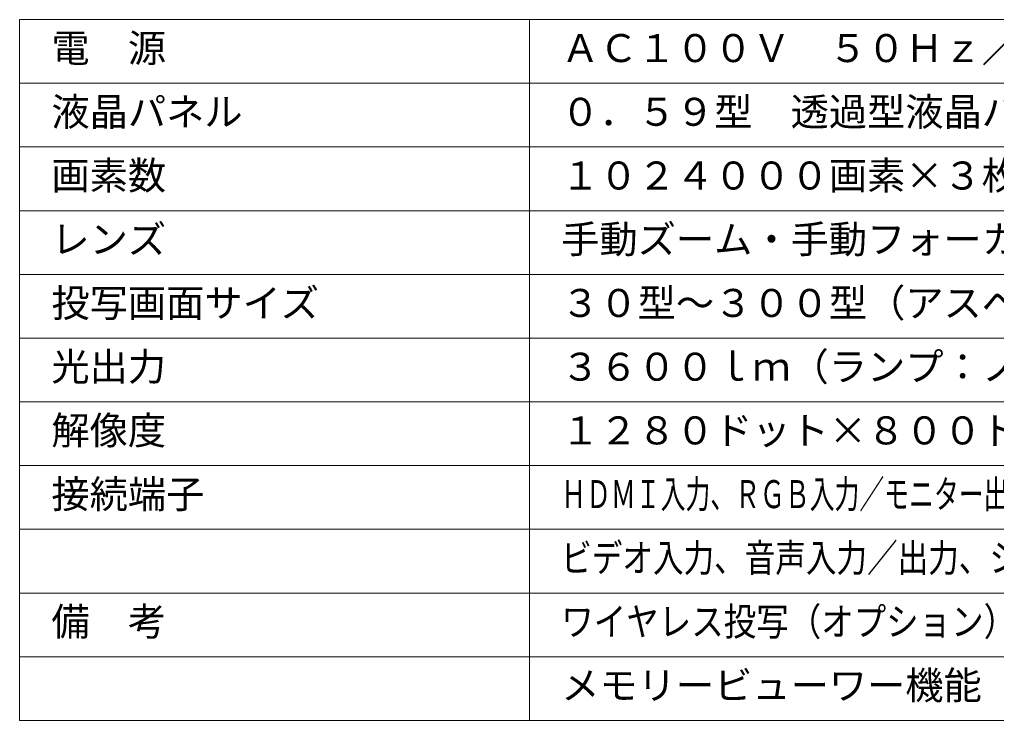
# Model space of a CAD drawing. Units: millimetres, scale not verified. Extents: x -62 to 62, y -56 to 57.
# Drawn here: x -62.5 to 14.1, y -56.5 to -1.5 of the extents above; entities that cross this region are included whole.
import ezdxf
from ezdxf.enums import TextEntityAlignment as Align

# ---------------------------------------------------------------- set-up
doc = ezdxf.new("R2010")
doc.units = ezdxf.units.MM
doc.header["$LTSCALE"] = 0.125
doc.layers.add('0-1_MOJI1', color=7, linetype='Continuous')
doc.layers.add('0-2_WAKU', color=1, linetype='Continuous', lineweight=18)
doc.styles.add('ＭＳ ゴシック', font='')
doc.styles.get('ＭＳ ゴシック').set_extended_font_data('MS Gothic')

msp = doc.modelspace()

# ---------------------------------------------------------------- linework, layer by layer
at = {"layer": '0-2_WAKU', "color": 4}
for p, q in [((-62.5, -1.5), (62.5, -1.5)), ((-62.5, -1.5), (-62.5, -56.5)), ((-22.5, -56.5), (-22.5, -1.5)), ((-62.5, -56.5), (62.5, -56.5))]:
    msp.add_line(p, q, dxfattribs=at)
at = {"layer": '0-2_WAKU'}
for p, q in [((-62.5, -6.5), (62.5, -6.5)), ((-62.5, -11.5), (62.5, -11.5)), ((-62.5, -16.5), (62.5, -16.5)), ((-62.5, -21.5), (62.5, -21.5)), ((62.5, -26.5), (-62.5, -26.5)), ((-62.5, -31.5), (62.5, -31.5)), ((-62.5, -36.5), (62.5, -36.5)), ((-62.5, -41.5), (62.5, -41.5)), ((-62.5, -46.5), (62.5, -46.5)), ((-62.5, -51.5), (62.5, -51.5))]:
    msp.add_line(p, q, dxfattribs=at)

# ---------------------------------------------------------------- texts
at = {"layer": '0-1_MOJI1', "style": 'ＭＳ ゴシック'}
for s, p in [('電\u3000源', (-60, -5.5)), ('ＡＣ１００Ｖ\u3000５０Ｈｚ／６０Ｈｚ', (-20, -5.5)), ('液晶パネル', (-60, -10.5)), ('０．５９型\u3000透過型液晶パネル３枚\u3000３原色方式', (-20, -10.5)), ('画素数', (-60, -15.5)), ('１０２４０００画素×３枚', (-20, -15.5)), ('レンズ', (-60, -20.5)), ('手動ズーム・手動フォーカスレンズ', (-20, -20.5)), ('投写画面サイズ', (-60, -25.5)), ('３０型～３００型（アスペクト比\u3000１６：１０時）', (-20, -25.5)), ('光出力', (-60, -30.5)), ('３６００ｌｍ（ランプ：ノーマルモード時）', (-20, -30.5)), ('解像度', (-60, -35.5)), ('１２８０ドット×８００ドット', (-20, -35.5)), ('接続端子', (-60, -40.5)), ('備\u3000考', (-60, -50.5)), ('メモリービューワー機能', (-20, -55.5))]:
    msp.add_text(s, height=2.199, dxfattribs=at).set_placement(p, align=Align.BOTTOM_LEFT)
for s, width, p in [('ＨＤＭＩ入力、ＲＧＢ入力／モニター出力（高密度Ｄ－Ｓｕｂ１５Ｐ・メス）、', 0.65, (-20, -40.5)), ('ビデオ入力、音声入力／出力、シリアル入力、ＬＡＮ、ＵＳＢ', 0.8, (-20, -45.5)), ('ワイヤレス投写（オプション）、ＵＳＢディスプレイ機能、', 0.85, (-20, -50.5))]:
    msp.add_text(s, height=2.199, dxfattribs=dict(at, width=width)).set_placement(p, align=Align.BOTTOM_LEFT)

doc.saveas('drawing.dxf')
